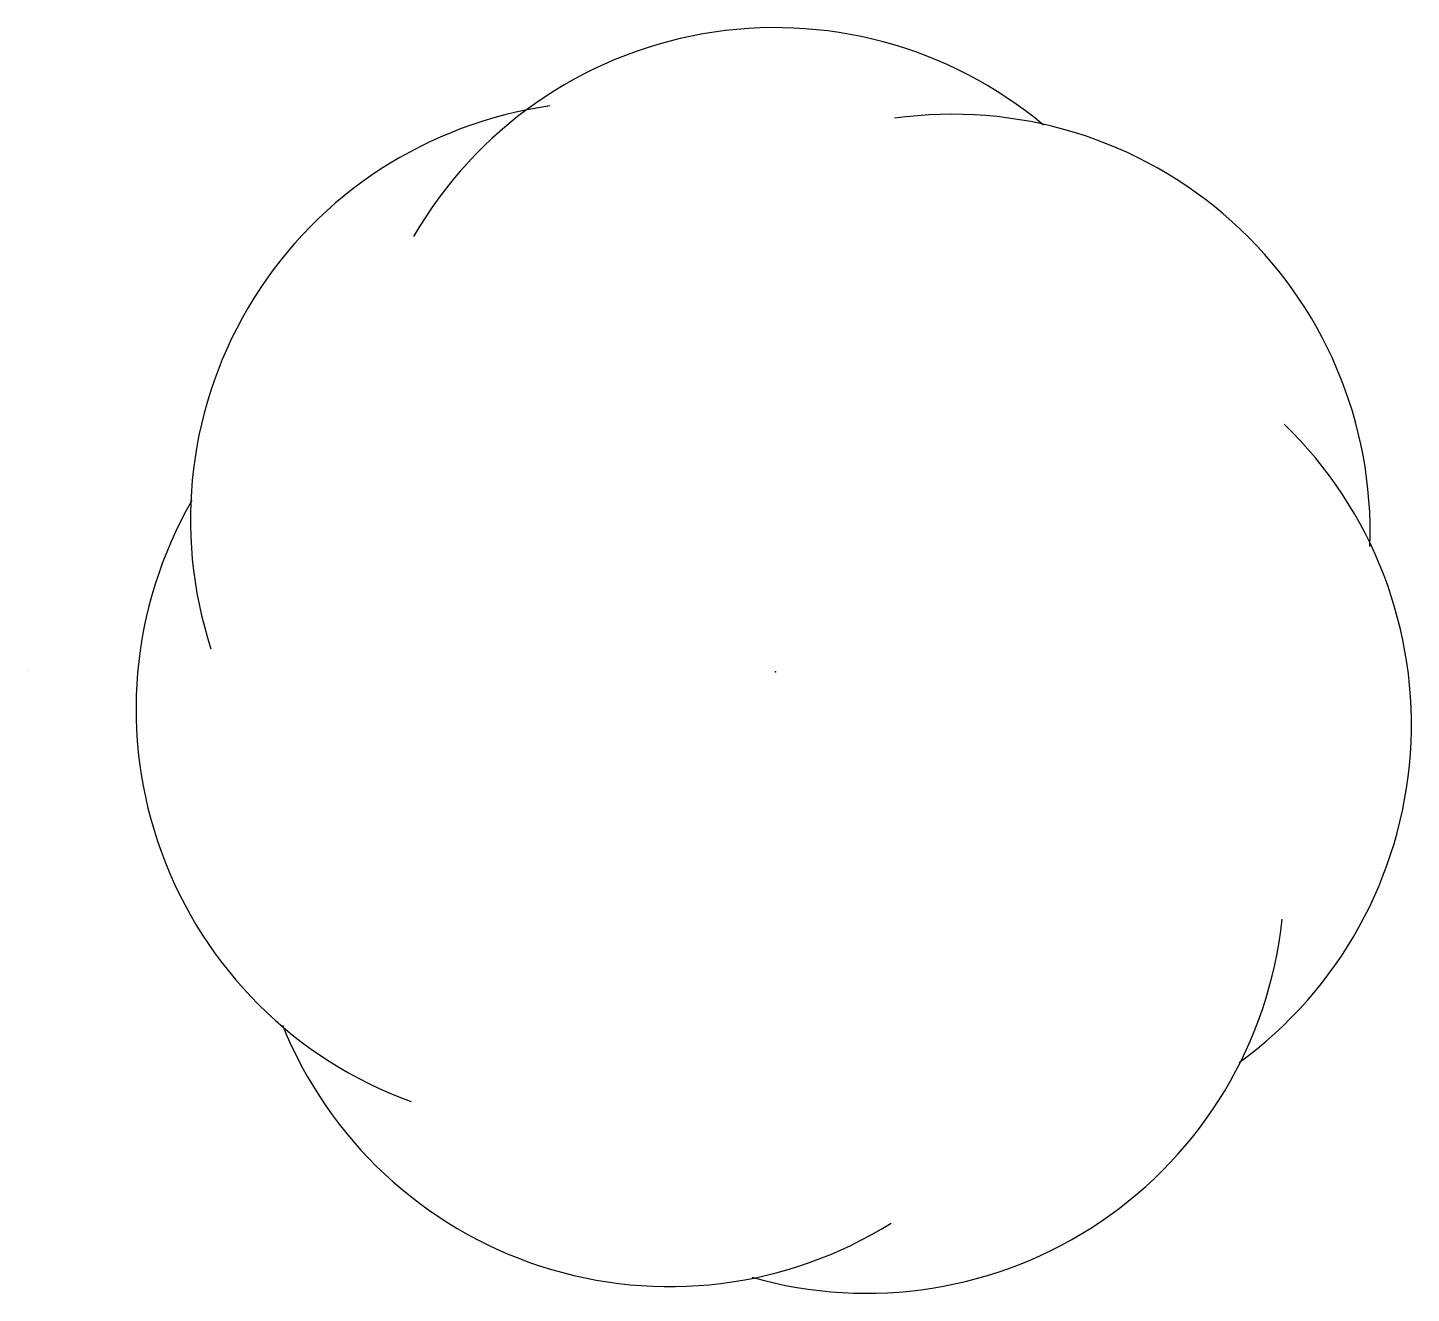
# Model space of a CAD drawing. Extents: x 338288 to 339398, y 65563 to 66579.
import ezdxf

# ---------------------------------------------------------------- set-up
doc = ezdxf.new("R2010")
doc.units = 0
doc.header["$MEASUREMENT"] = 0
doc.layers.get('0').update_dxf_attribs({"linetype": 'CONTINUOUS'})
doc.layers.add('ORIGIN', color=7, linetype='CONTINUOUS')

msp = doc.modelspace()

# ---------------------------------------------------------------- linework, layer by layer
at = {"color": 7, "linetype": 'CONTINUOUS'}
for centre, radius, start, end in [((338887.7, 66243.9), 335.1, 50.0197, 149.9912), ((338753.5, 66184.3), 335.1, 98.0003, 198.0222), ((339029.9, 66174.4), 335.1, 358.0118, 97.9962), ((339062.9, 66019.9), 335.2, 305.9839, 45.9603), ((338709.9, 66032.3), 335.1, 150.0366, 250.0434), ((338961, 65898.7), 335.2, 254.0636, 353.9861), ((338803.1, 65904.1), 335.2, 201.9757, 301.9681)]:
    msp.add_arc(centre, radius, start, end, dxfattribs=at)
at = {"layer": 'ORIGIN', "color": 170, "linetype": 'CONTINUOUS'}
msp.add_line((338287.8, 66062.1), (338287.8, 66062.1), dxfattribs=at)
msp.add_point((338887.8, 66062.1), dxfattribs=at)
msp.add_point((338887.8, 66062.1), dxfattribs=at)
msp.add_point((338887.8, 66062.1), dxfattribs=at)
msp.add_point((338887.8, 66062.1), dxfattribs=at)

doc.saveas('drawing.dxf')
